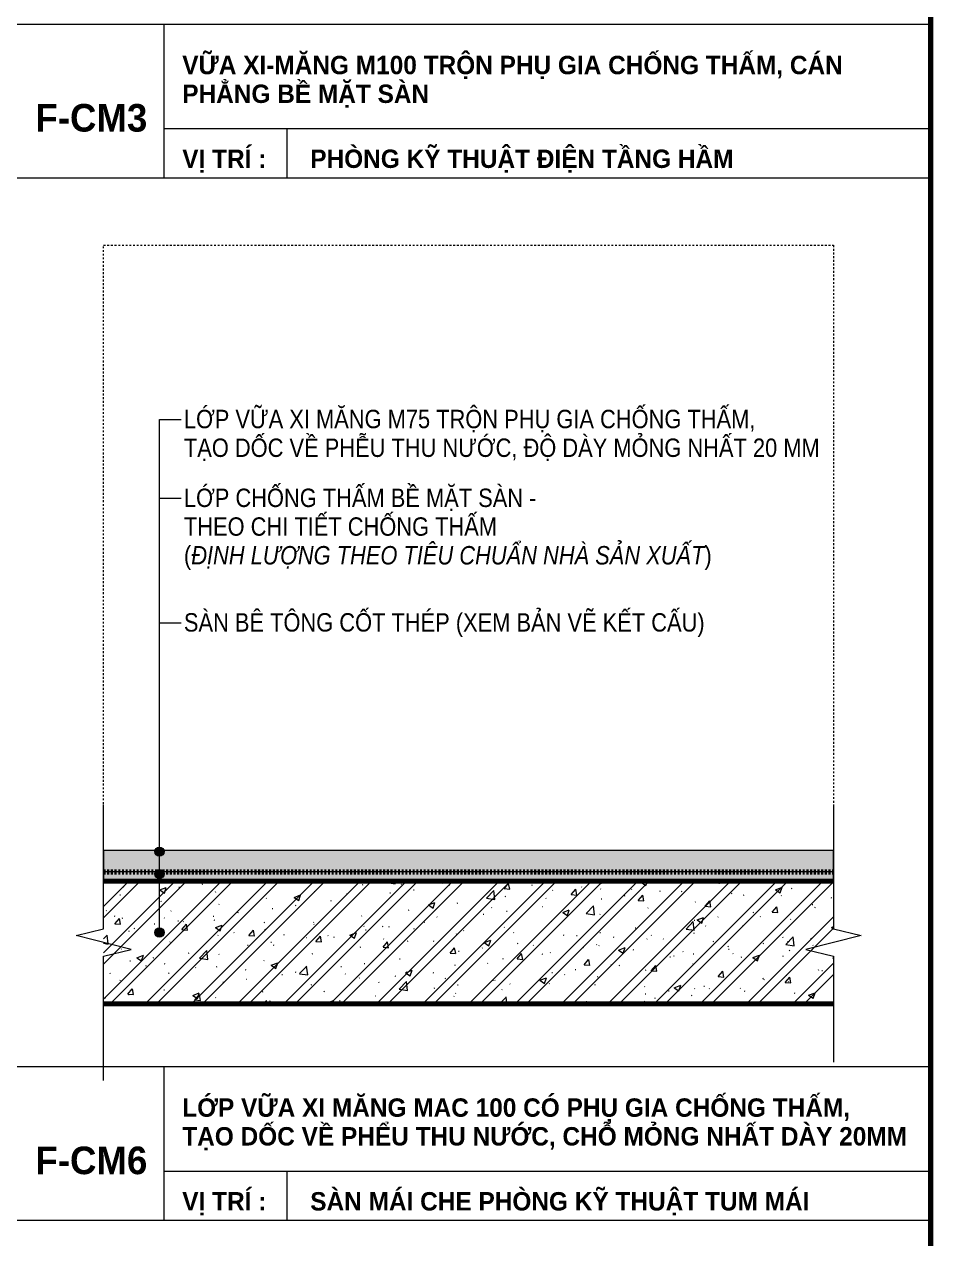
# Model space of a CAD drawing. Header units: millimetres. Extents: x 2839 to 13349, y 2387 to 11762.
# Drawn here: x 6710 to 8188, y 5657 to 7637 of the extents above; entities that cross this region are included whole.
import ezdxf

# ---------------------------------------------------------------- set-up
doc = ezdxf.new("R2010")
doc.units = ezdxf.units.MM
doc.linetypes.add('Dash', pattern=[6, 3, -3])
for name, color, linetype, lineweight in [('A-DETL-2', 90, 'Continuous', 70), ('A-DETL-3', 90, 'Dash', 100), ('A-DETL-GENF-1', 7, 'Continuous', 18), ('A-DETL-GENF-2', 9, 'Continuous', 18), ('A-DETL-THIN', 151, 'Continuous', 18), ('A-DETL-WIDE', 214, 'Continuous', 100), ('A-FLOR-OVHD', 1, 'Dash', 18), ('G-ANNO-TEXT-1', 7, 'Continuous', 9), ('G-ANNO-TEXT-2', 250, 'Continuous', 9)]:
    doc.layers.add(name, color=color, linetype=linetype, lineweight=lineweight)
doc.styles.add('Arial_3', font='arial_0.ttf', dxfattribs={"width": 0.85, "height": 30})
doc.styles.add('Arial_B_1', font='arialbd_0.ttf', dxfattribs={"width": 0.95, "height": 45})
doc.styles.add('Arial_B_2', font='arialbd_0.ttf', dxfattribs={"width": 0.95, "height": 30})
pattern_1 = [(0, (905.37, 3201.008), (48.768, 12.192), [2.012, -34.564, 2.012, -34.564, -195.072]), (0, (905.37, 3201.008), (48.768, 12.192), [-73.152, 0, -195.072]), (0, (905.37, 3201.008), (48.768, 12.192), [0, -73.152, 2.012, -71.14, -121.92]), (0, (905.37, 3201.008), (48.768, 12.192), [-146.304, 2.012, -34.564, 0, -85.344]), (0, (905.37, 3201.008), (48.768, 12.192), [0, -182.88, 2.012, -22.372, -60.96]), (0, (905.37, 3201.008), (48.768, 12.192), [-207.264, 2.012, -58.948]), (120, (923.658, 3207.104), (-34.942582, 36.138327), [2.012, -34.564, 2.012, -34.564, -195.072]), (120, (923.658, 3207.104), (-34.942582, 36.138327), [-73.152, 0, -195.072]), (120, (923.658, 3207.104), (-34.942582, 36.138327), [0, -73.152, 2.012, -71.14, -121.92]), (120, (923.658, 3207.104), (-34.942582, 36.138327), [-146.304, 2.012, -34.564, 0, -85.344]), (120, (923.658, 3207.104), (-34.942582, 36.138327), [0, -182.88, 2.012, -22.372, -60.96]), (120, (923.658, 3207.104), (-34.942582, 36.138327), [-207.264, 2.012, -58.948]), (240, (929.754, 3231.488), (-13.825418, -48.330327), [2.012, -34.564, 2.012, -34.564, -195.072]), (240, (929.754, 3231.488), (-13.825418, -48.330327), [-73.152, 0, -195.072]), (240, (929.754, 3231.488), (-13.825418, -48.330327), [0, -73.152, 2.012, -71.14, -121.92]), (240, (929.754, 3231.488), (-13.825418, -48.330327), [-146.304, 2.012, -34.564, 0, -85.344]), (240, (929.754, 3231.488), (-13.825418, -48.330327), [0, -182.88, 2.012, -22.372, -60.96]), (240, (929.754, 3231.488), (-13.825418, -48.330327), [-207.264, 2.012, -58.948])]

msp = doc.modelspace()

# ---------------------------------------------------------------- hatches: boundary and pattern name
at = {"layer": 'A-DETL-GENF-1'}
h = msp.add_hatch(dxfattribs=at)
h.set_pattern_fill('FP_43', color=256, style=0, pattern_type=2)
h.set_pattern_definition(pattern_1)
h.paths.add_polyline_path([(8029.1, 6254.9), (8029.1, 6289.9), (6839.1, 6289.9), (6839.1, 6254.9)])
h = msp.add_hatch(dxfattribs=at)
h.set_pattern_fill('FP_43', color=256, style=0, pattern_type=2)
h.set_pattern_definition(pattern_1)
h.paths.add_polyline_path([(8029.1, 6239.9), (8029.1, 6254.9), (6839.1, 6254.9), (6839.1, 6239.9)])
at = {"layer": 'A-DETL-GENF-2'}
h = msp.add_hatch(dxfattribs=at)
h.set_pattern_fill('FP_13', color=256, style=0, pattern_type=2)
h.set_pattern_definition([(50, (37.09, 0), (109.3103, -9.5638), [11.43, -125.73]), (355, (37.09, 0), (-21.1454, 114.6342), [9.144, -100.584]), (100.451, (46.2, -0.8), (88.1655, 105.0698), [9.714, -106.854]), (46.184, (37.1, 30.48), (162.6475, -25.2258), [17.145, -188.595]), (96.636, (50.65, 28.38), (142.4415, 148.4563), [14.571, -160.281]), (351.184, (37.1, 30.48), (142.4433, 148.4548), [13.716, -150.876]), (21, (52.33, 22.86), (90.9683, -61.3593), [11.43, -125.73]), (326, (52.33, 22.86), (37.0815, 110.5128), [9.144, -100.584]), (71.451, (59.91, 17.75), (128.0502, 49.1526), [9.714, -106.854]), (37.5, (37.093, 0), (1.85359, 50.73325), [1.006, -98.359, 1.006, -101.102, -100.965]), (37.5, (37.093, 0), (1.85359, 50.73325), [-201.473, 1.006, -99.959]), (7.5, (37.093, 0), (40.09228, 60.10833), [1.006, -57.211, 1.006, -96.073, -38.481]), (7.5, (37.093, 0), (40.09228, 60.10833), [-155.296, 1.006, -37.475]), (327.5, (3.11, 0), (81.35501, -3.43733), [1.006, -37.094, 1.006, -117.866, -157.734]), (327.5, (3.11, 0), (81.35501, -3.43733), [-156.972, 1.006, -156.728]), (317.5, (-12.13, 0), (88.87804, 15.25595), [1.006, -48.524, 1.006, -77.937, -112.014]), (317.5, (-12.13, 0), (88.87804, 15.25595), [-128.473, 1.006, -111.008]), (45, (37.093, 0), (-37.71708, 37.71708), []), (45, (37.093, 57.15), (-37.71708, 37.71708), [])])
h.paths.add_polyline_path([(8029.1, 6039.9), (8029.1, 6239.9), (6839.1, 6239.9), (6839.1, 6039.9)])
at = {"layer": 'G-ANNO-TEXT-2'}
h = msp.add_hatch(color=256, dxfattribs=at)
edge = h.paths.add_edge_path()
edge.add_arc((6930.1, 6288.1), 7.5, 0, 360)
h = msp.add_hatch(color=256, dxfattribs=at)
edge = h.paths.add_edge_path()
edge.add_arc((6930.1, 6251.7), 7.5, 0, 360)
h = msp.add_hatch(color=256, dxfattribs=at)
edge = h.paths.add_edge_path()
edge.add_arc((6930.1, 6156.2), 7.5, 0, 360)

# ---------------------------------------------------------------- linework, layer by layer
at = {"layer": 'A-DETL-2'}
for p, q in [((8029.1, 6239.9), (6839.1, 6239.9)), ((6839.1, 6039.9), (8029.1, 6039.9))]:
    msp.add_line(p, q, dxfattribs=at)
at = {"layer": 'A-DETL-3'}
msp.add_line((6839.1, 6254.9), (8029.1, 6254.9), dxfattribs=at)
at = {"layer": 'A-DETL-THIN'}
for p, q in [((8187.6, 2386.9), (8187.6, 9086.9)), ((8187.6, 7636.9), (3687.6, 7636.9)), ((6937.6, 7386.9), (6937.6, 7636.9)), ((6937.6, 7386.9), (6937.6, 7636.9)), ((6937.6, 7386.9), (6937.6, 7636.9)), ((8187.6, 7466.9), (6937.6, 7466.9)), ((7137.6, 7466.9), (7137.6, 7386.9)), ((7137.6, 7466.9), (7137.6, 7386.9)), ((7137.6, 7466.9), (7137.6, 7386.9)), ((3547.6, 7386.9), (8187.6, 7386.9)), ((6839.1, 6162.4), (6839.1, 6364.9)), ((8029.1, 6364.9), (8029.1, 6162.4)), ((8029.1, 6289.9), (6839.1, 6289.9)), ((6839.1, 6289.9), (6839.1, 6254.9)), ((8029.1, 6254.9), (8029.1, 6289.9)), ((8029.1, 6254.9), (6839.1, 6254.9)), ((6839.1, 6254.9), (6839.1, 6239.9)), ((8029.1, 6239.9), (8029.1, 6254.9)), ((6794.1, 6151.1), (6839.1, 6162.4)), ((8029.1, 6162.4), (8074.1, 6151.1)), ((6884.1, 6128.6), (6794.1, 6151.1)), ((8074.1, 6151.1), (7984.1, 6128.6)), ((6839.1, 6117.4), (6884.1, 6128.6)), ((7984.1, 6128.6), (8029.1, 6117.4)), ((6839.1, 5914.9), (6839.1, 6117.4)), ((8029.1, 6117.4), (8029.1, 5944.9)), ((8187.6, 5936.9), (6687.6, 5936.9)), ((6937.6, 5686.9), (6937.6, 5936.9)), ((6937.6, 5686.9), (6937.6, 5936.9)), ((6937.6, 5686.9), (6937.6, 5936.9)), ((6937.6, 5766.9), (8187.6, 5766.9)), ((7137.6, 5766.9), (7137.6, 5686.9)), ((7137.6, 5766.9), (7137.6, 5686.9)), ((7137.6, 5766.9), (7137.6, 5686.9)), ((3547.6, 5686.9), (8187.6, 5686.9))]:
    msp.add_line(p, q, dxfattribs=at)
at = {"layer": 'A-DETL-WIDE'}
msp.add_line((8187.6, 2386.9), (8187.6, 10786.9), dxfattribs=at)
at = {"layer": 'A-FLOR-OVHD'}
for p, q in [((6839.1, 6239.9), (6839.1, 7276.9)), ((6839.1, 7276.9), (8029.1, 7276.9)), ((8029.1, 7276.9), (8029.1, 6239.9))]:
    msp.add_line(p, q, dxfattribs=at)
at = {"layer": 'G-ANNO-TEXT-2'}
for p, q in [((6930.1, 6992.8), (6965.5, 6992.8)), ((6930.1, 6288.1), (6930.1, 6992.8)), ((6930.1, 6864.3), (6965.5, 6864.3)), ((6930.1, 6251.7), (6930.1, 6864.3)), ((6930.1, 6661.1), (6965.5, 6661.1)), ((6930.1, 6156.2), (6930.1, 6661.1))]:
    msp.add_line(p, q, dxfattribs=at)
for centre in [(6930.1, 6288.1), (6930.1, 6251.7), (6930.1, 6156.2)]:
    msp.add_circle(centre, 7.5, dxfattribs=at)

# ---------------------------------------------------------------- texts
at = {"layer": 'G-ANNO-TEXT-1', "line_spacing_factor": 0.936439}
for s, insert, char_height, width, attachment_point, style in [('\\pt171,342,513,684,855,1026,1197,1368,1539,1710,1881,2052,2223,2394,2565,2736,2907,3078,3249,3420,3591,3762,3933,4104,4275,4446,4617,4788,4959,5130,5301,5472;VỮA XI-MĂNG M100 TRỘN PHỤ GIA CHỐNG THẤM, CÁN PHẲNG BỀ MẶT SÀN', (6967.3, 7543.4), 30, 1216.95, 4, 'Arial_B_2'), ('\\pt142.50015,284.99985,427.5,570.00015,712.49985,855,997.50015,1139.99985,1282.5,1425.00015,1567.49985,1710,1852.50015,1994.99985,2137.5,2280.00015,2422.49985,2565,2707.50015,2849.99985,2992.5,3135.00015,3277.49985,3420,3562.50015,3704.99985,3847.5,3990.00015,4132.49985,4275,4417.50015,4559.99985;F-CM3', (6819.1, 7484.3), 45, 186.671, 5, 'Arial_B_1'), ('\\pt171,342,513,684,855,1026,1197,1368,1539,1710,1881,2052,2223,2394,2565,2736,2907,3078,3249,3420,3591,3762,3933,4104,4275,4446,4617,4788,4959,5130,5301,5472;VỊ TRÍ :', (6967.3, 7414), 30, 142.774, 4, 'Arial_B_2'), ('\\pt171,342,513,684,855,1026,1197,1368,1539,1710,1881,2052,2223,2394,2565,2736,2907,3078,3249,3420,3591,3762,3933,4104,4275,4446,4617,4788,4959,5130,5301,5472;PHÒNG KỸ THUẬT ĐIỆN TẦNG HẦM', (7176, 7414), 30, 1012.32, 4, 'Arial_B_2'), ('\\pt1.275,2.55,3.825,5.1,6.375,7.65,8.925,10.2,11.475,12.75,14.025,15.3,16.575,17.85,19.125,20.4,21.675,22.95,24.225,25.5,26.775,28.05,29.325,30.6,31.875,33.15,34.425,35.7,36.975,38.25,39.525,40.8;LỚP VỮA XI MĂNG M75 TRỘN PHỤ GIA CHỐNG THẤM,\\PTẠO DỐC VỀ PHỄU THU NƯỚC, ĐỘ DÀY MỎNG NHẤT 20 MM', (6970, 7008.5), 30, 1061.364, 1, 'Arial_3'), ('\\pt1.275,2.55,3.825,5.1,6.375,7.65,8.925,10.2,11.475,12.75,14.025,15.3,16.575,17.85,19.125,20.4,21.675,22.95,24.225,25.5,26.775,28.05,29.325,30.6,31.875,33.15,34.425,35.7,36.975,38.25,39.525,40.8;LỚP CHỐNG THẤM BỀ MẶT SÀN - \\PTHEO CHI TIẾT CHỐNG THẤM\\P({\\fArial|b0|i1|c0|p34;ĐỊNH LƯỢNG THEO TIÊU CHUẨN NHÀ SẢN XUẤT})', (6970, 6880), 30, 1014.518, 1, 'Arial_3'), ('\\pt1.275,2.55,3.825,5.1,6.375,7.65,8.925,10.2,11.475,12.75,14.025,15.3,16.575,17.85,19.125,20.4,21.675,22.95,24.225,25.5,26.775,28.05,29.325,30.6,31.875,33.15,34.425,35.7,36.975,38.25,39.525,40.8;SÀN BÊ TÔNG CỐT THÉP (XEM BẢN VẼ KẾT CẤU)', (6970, 6676.9), 30, 870.519, 1, 'Arial_3'), ('\\pt171,342,513,684,855,1026,1197,1368,1539,1710,1881,2052,2223,2394,2565,2736,2907,3078,3249,3420,3591,3762,3933,4104,4275,4446,4617,4788,4959,5130,5301,5472;LỚP VỮA XI MĂNG MAC 100 CÓ PHỤ GIA CHỐNG THẤM,\\PTẠO DỐC VỀ PHỂU THU NƯỚC, CHỖ MỎNG NHẤT DÀY 20MM', (6967.3, 5843.4), 30, 1216.95, 4, 'Arial_B_2'), ('\\pt142.50015,284.99985,427.5,570.00015,712.49985,855,997.50015,1139.99985,1282.5,1425.00015,1567.49985,1710,1852.50015,1994.99985,2137.5,2280.00015,2422.49985,2565,2707.50015,2849.99985,2992.5,3135.00015,3277.49985,3420,3562.50015,3704.99985,3847.5,3990.00015,4132.49985,4275,4417.50015,4559.99985;F-CM6', (6819.1, 5784.3), 45, 186.671, 5, 'Arial_B_1'), ('\\pt171,342,513,684,855,1026,1197,1368,1539,1710,1881,2052,2223,2394,2565,2736,2907,3078,3249,3420,3591,3762,3933,4104,4275,4446,4617,4788,4959,5130,5301,5472;VỊ TRÍ :', (6967.3, 5714), 30, 142.774, 4, 'Arial_B_2'), ('\\pt171,342,513,684,855,1026,1197,1368,1539,1710,1881,2052,2223,2394,2565,2736,2907,3078,3249,3420,3591,3762,3933,4104,4275,4446,4617,4788,4959,5130,5301,5472;SÀN MÁI CHE PHÒNG KỸ THUẬT TUM MÁI', (7176, 5714), 30, 1012.32, 4, 'Arial_B_2')]:
    msp.add_mtext(s, dxfattribs=dict(at, insert=insert, char_height=char_height, width=width, attachment_point=attachment_point, style=style))

doc.saveas('drawing.dxf')
